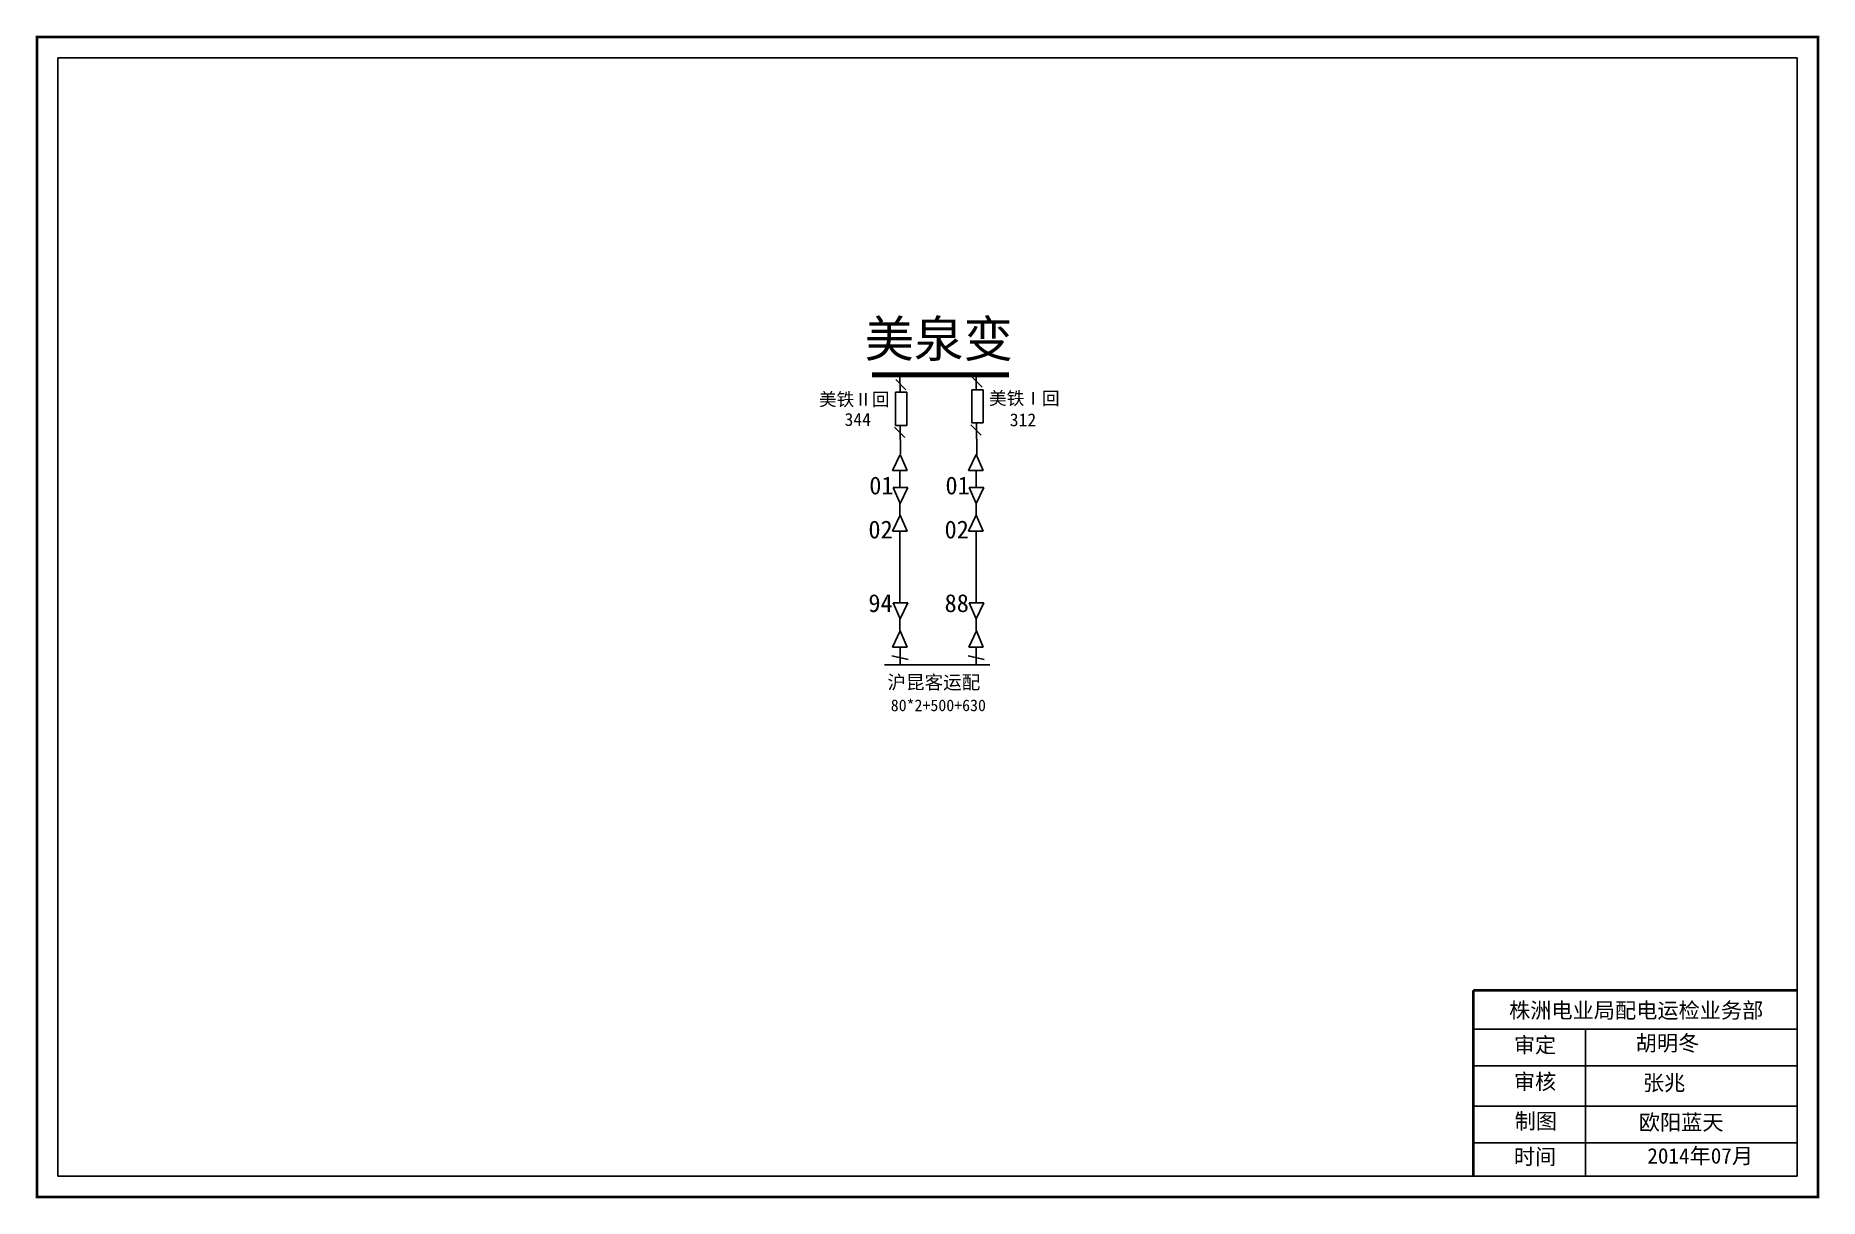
# Model space of a CAD drawing. Extents: x 0 to 344, y 0 to 224.
import ezdxf

# ---------------------------------------------------------------- set-up
doc = ezdxf.new("R2010")
doc.units = 0
doc.header["$LTSCALE"] = 0.774411
doc.linetypes.add('ACAD_ISO02W100', pattern=[15, 12, -3])
doc.linetypes.add('DASHED2', pattern=[9.525, 6.35, -3.175])
doc.layers.get('0').update_dxf_attribs({"linetype": 'CONTINUOUS'})
doc.layers.add('0-RefEdit0', color=7, linetype='CONTINUOUS')
doc.layers.add('线型', color=7, linetype='DASHED2')
doc.styles.get("Standard").update_dxf_attribs({"font": 'SimSun.ttf', "height": 2.5})
doc.styles.add('字体', font='SIMKAI.TTF', dxfattribs={"height": 2.5})

msp = doc.modelspace()

# ---------------------------------------------------------------- linework, layer by layer
at = {"linetype": 'ACAD_ISO02W100'}
for p, q in [((166.65, 155.39), (166.64, 158.78)), ((181.38, 155.86), (181.38, 158.95))]:
    msp.add_line(p, q, dxfattribs=at)
at = {"linetype": 'Continuous'}
for p, q in [((167.79, 155.88), (165.81, 157.86)), ((182.52, 156.35), (180.54, 158.33)), ((167.57, 146.65), (165.59, 148.63)), ((166.69, 148.96), (166.72, 143.47)), ((182.3, 147.12), (180.32, 149.1)), ((181.42, 149.43), (181.49, 143.33)), ((277.4, 32.41), (339.77, 32.41)), ((299.05, 32.4), (299.05, 4.07)), ((277.4, 25.31), (339.77, 25.31)), ((277.4, 17.56), (339.77, 17.56)), ((277.4, 10.46), (339.77, 10.46))]:
    msp.add_line(p, q, dxfattribs=at)
at = {"color": 7, "linetype": 'Continuous', "ltscale": 2}
for p, q in [((165.19, 140.26), (166.67, 143.37)), ((166.67, 143.37), (168.01, 140.26)), ((179.9, 140.26), (181.38, 143.37)), ((181.38, 143.37), (182.71, 140.26)), ((168.01, 140.26), (165.19, 140.26)), ((182.71, 140.26), (179.9, 140.26)), ((166.65, 133.9), (165.32, 137.01)), ((165.32, 137.01), (168.13, 137.01)), ((168.13, 137.01), (166.65, 133.9)), ((181.36, 133.9), (180.02, 137.01)), ((180.02, 137.01), (182.84, 137.01)), ((182.84, 137.01), (181.36, 133.9)), ((165.19, 128.53), (166.67, 131.64)), ((166.67, 131.64), (168.01, 128.53)), ((179.9, 128.53), (181.38, 131.64)), ((181.38, 131.64), (182.71, 128.53)), ((168.01, 128.53), (165.19, 128.53)), ((182.71, 128.53), (179.9, 128.53)), ((166.65, 111.61), (165.32, 114.72)), ((165.32, 114.72), (168.13, 114.72)), ((168.13, 114.72), (166.65, 111.61)), ((181.36, 111.61), (180.02, 114.72)), ((180.02, 114.72), (182.84, 114.72)), ((182.84, 114.72), (181.36, 111.61)), ((165.21, 106.19), (166.7, 109.3)), ((166.7, 109.3), (168.03, 106.19)), ((179.92, 106.19), (181.4, 109.3)), ((181.4, 109.3), (182.73, 106.19)), ((168.03, 106.19), (165.21, 106.19)), ((182.73, 106.19), (179.92, 106.19))]:
    msp.add_line(p, q, dxfattribs=at)
at = {"color": 0, "linetype": 'Continuous'}
for p, q in [((166.64, 140.26), (166.64, 137.02)), ((181.34, 140.26), (181.34, 137.02)), ((166.64, 133.94), (166.64, 131.67)), ((181.34, 133.94), (181.34, 131.67)), ((166.64, 128.49), (166.64, 114.76)), ((181.34, 128.49), (181.34, 114.76)), ((166.64, 111.66), (166.64, 109.38)), ((181.34, 111.66), (181.34, 109.38)), ((166.66, 106.19), (166.68, 102.82)), ((181.36, 106.19), (181.38, 102.82))]:
    msp.add_line(p, q, dxfattribs=at)
at = {"linetype": 'Continuous', "const_width": 0.5}
msp.add_lwpolyline([(-0.03, 223.97), (343.94, 223.97), (343.94, 0.01), (-0.03, 0.01)], close=True, dxfattribs=at)
at = {"linetype": 'Continuous'}
msp.add_lwpolyline([(4.01, 219.93), (339.9, 219.93), (339.9, 4.05), (4.01, 4.05)], close=True, dxfattribs=at)
for points, const_width in [([(187.68, 158.73), (161.23, 158.73)], 1), ([(277.36, 39.92), (277.36, 4.19)], 0.5), ([(277.4, 39.92), (339.77, 39.92)], 0.5)]:
    msp.add_lwpolyline(points, dxfattribs=dict(at, const_width=const_width))
at = {"linetype": 'ACAD_ISO02W100'}
for points in [[(167.98, 148.99), (165.77, 148.99), (165.77, 155.39), (167.98, 155.39)], [(182.7, 149.46), (180.49, 149.46), (180.49, 155.86), (182.7, 155.86)]]:
    msp.add_lwpolyline(points, close=True, dxfattribs=at)
at = {"layer": '0-RefEdit0', "color": 0, "linetype": 'ByBlock', "ltscale": 2}
for p, q in [((165.09, 104.48), (168.22, 103.81)), ((179.8, 104.48), (182.93, 103.81))]:
    msp.add_line(p, q, dxfattribs=at)
at = {"layer": '线型', "linetype": 'ByBlock'}
msp.add_line((163.67, 102.73), (183.97, 102.73), dxfattribs=at)

# ---------------------------------------------------------------- texts
at = {"linetype": 'Continuous', "attachment_point": 1, "style": '字体'}
for s, insert, char_height, width in [('美泉变', (159.8, 169.19), 7, 27.4955), ('株洲电业局配电运检业务部', (284.27, 37.54), 3, 82.0179), ('审定', (285.19, 30.85), 3, 23.4615), ('胡明冬', (308.73, 31.23), 3, 23.4615), ('审核', (285.19, 23.79), 3, 23.4615), ('张兆', (310.12, 23.57), 3, 33.0539), ('制图', (285.35, 16.17), 3, 23.4615), ('欧阳蓝天', (309.32, 15.94), 3, 23.4615), ('时间', (285.19, 9.29), 3, 23.4615), ('2014年07月', (310.97, 9.46), 3, 23.4615)]:
    msp.add_mtext(s, dxfattribs=dict(at, insert=insert, char_height=char_height, width=width))
at = {"color": 0, "linetype": 'Continuous', "char_height": 2.5, "width": 14.2318, "attachment_point": 1, "style": '字体'}
for s, insert in [('美铁Ⅱ回', (150.99, 155.26)), ('美铁Ⅰ回', (183.84, 155.46))]:
    msp.add_mtext(s, dxfattribs=dict(at, insert=insert))
at = {"color": 0, "linetype": 'Continuous', "insert": (155.93, 151.38), "char_height": 2.5, "width": 5.6554, "attachment_point": 1}
msp.add_mtext('344', dxfattribs=at)
at = {"linetype": 'Continuous', "insert": (187.84, 151.31), "char_height": 2.5, "width": 5.6554, "attachment_point": 1}
msp.add_mtext('312', dxfattribs=at)
at = {"color": 7, "attachment_point": 1}
for s, insert, char_height, width in [('01', (160.71, 139.11), 3.451, 7.2592), ('01', (175.42, 139.11), 3.451, 7.2592), ('02', (160.54, 130.61), 3.451, 7.2592), ('02', (175.25, 130.61), 3.451, 7.2592), ('94', (160.54, 116.4), 3.451, 7.2592), ('88', (175.25, 116.4), 3.451, 7.2592), ('{\\H1.167x;\\C256;沪昆客运配}', (164.22, 100.7), 2.2508, 23.3827), ('80*2+500+630', (164.86, 96.06), 2.2508, 18.7313)]:
    msp.add_mtext(s, dxfattribs=dict(at, insert=insert, char_height=char_height, width=width))

doc.saveas('drawing.dxf')
